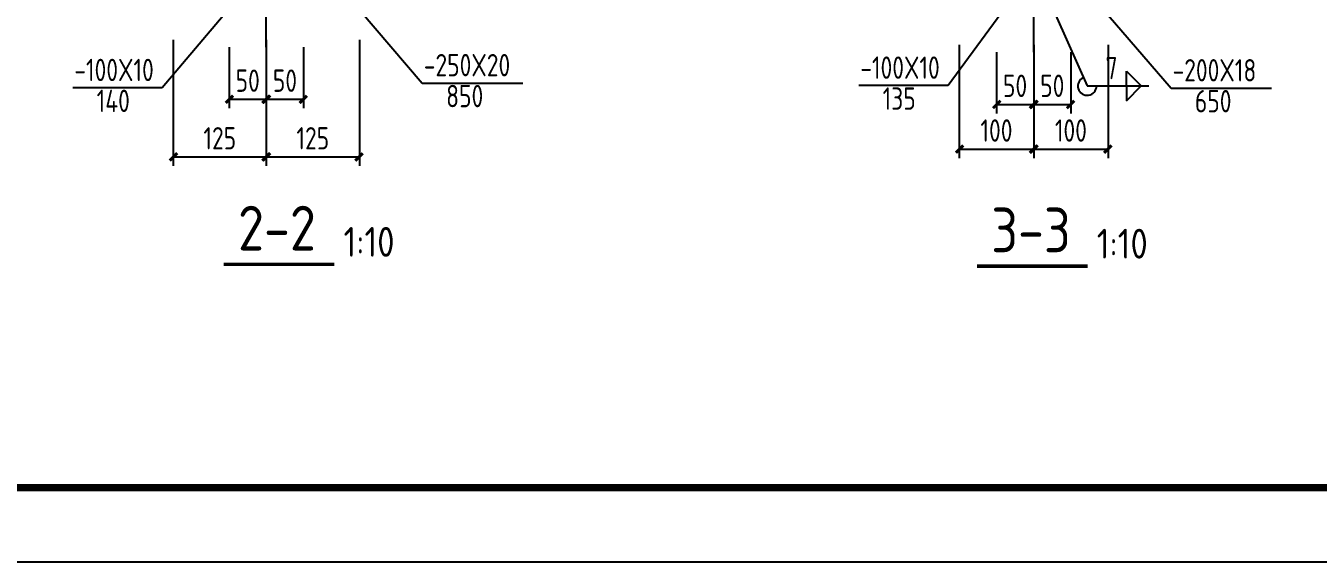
# Model space of a CAD drawing. Header units: millimetres. Extents: x 865490 to 879904, y 39442 to 44891.
# Drawn here: x 876547.5 to 876721.2, y 39450 to 39521.9 of the extents above; entities that cross this region are included whole.
import ezdxf

# ---------------------------------------------------------------- set-up
doc = ezdxf.new("R2010")
doc.units = ezdxf.units.MM
doc.header["$LTSCALE"] = 1000
doc.header["$MEASUREMENT"] = 0
for name, pattern in [('2', [11.4, 9, -0.9, 0.6, -0.9]), ('CENTER', [2, 1.25, -0.25, 0.25, -0.25]), ('DOTE', [2.42, 2, -0.2, 0.02, -0.2])]:
    doc.linetypes.add(name, pattern=pattern)
for name, color, linetype in [('10', 7, 'Continuous'), ('DIM', 7, 'Continuous'), ('DOTE', 1, 'DOTE'), ('中文', 7, 'Continuous'), ('焊缝标注', 3, 'Continuous'), ('轴线', 253, '2'), ('钢板标注', 253, 'Continuous')]:
    doc.layers.add(name, color=color, linetype=linetype)
doc.styles.add('GBHZ', font='gbenor.shx', dxfattribs={"width": 0.9, "bigfont": 'gbcbig.shx'})
doc.dimstyles.new('Y10', dxfattribs={"dimscale": 0, "dimtxt": 3, "dimasz": 0.01, "dimexe": 1.2, "dimexo": 1, "dimgap": 1, "dimtad": 1, "dimdec": 0, "dimlfac": 10, "dimzin": 0, "dimdsep": 46, "dimtxsty": 'GBHZ', "dimblk1": 'DX', "dimblk2": 'DX', "dimsah": 1, "dimcen": 0.09, "dimdle": 1, "dimadec": 0, "dimazin": 0, "dimtfac": 1, "dimtdec": 0, "dimtix": 1, "dimtmove": 2, "dimatfit": 3, "dimldrblk": 'DX', "dimfxl": 0, "dimtolj": 1, "dimtzin": 0, "dimarcsym": 0})

# ---------------------------------------------------------------- blocks, each defined once
blk = doc.blocks.new('DX')
at = {"color": 0, "linetype": 'ByBlock', "const_width": 40}
blk.add_lwpolyline([(-54, -51), (46, 49)], dxfattribs=at)
blk = doc.blocks.new('*D647')
at = {"layer": 'Defpoints', "color": 0, "linetype": 'ByBlock', "transparency": 16777216}
for p in [(876677.94, 39519.37, -3), (876682.94, 39519.37, -3), (876682.94, 39511.37)]:
    blk.add_point(p, dxfattribs=at)
at = {"layer": 'DIM', "color": 0, "linetype": 'ByBlock', "lineweight": -2, "transparency": 16777216}
for p, q in [((876677.94, 39518.37), (876677.94, 39510.17)), ((876682.94, 39518.37), (876682.94, 39510.17)), ((876677.95, 39511.37), (876682.93, 39511.37))]:
    blk.add_line(p, q, dxfattribs=at)
at = {"layer": 'DIM', "color": 0, "linetype": 'ByBlock', "lineweight": -2, "transparency": 16777216, "xscale": 0.01, "yscale": 0.01, "zscale": 0.01, "rotation": 180}
blk.add_blockref('DX', (876677.94, 39511.37), dxfattribs=at)
at = {"layer": 'DIM', "color": 0, "linetype": 'ByBlock', "lineweight": -2, "transparency": 16777216, "xscale": 0.01, "yscale": 0.01, "zscale": 0.01}
blk.add_blockref('DX', (876682.94, 39511.37), dxfattribs=at)
at = {"layer": 'DIM', "color": 0, "linetype": 'ByBlock', "transparency": 16777216, "insert": (876680.44, 39513.87), "char_height": 3, "attachment_point": 5, "style": 'GBHZ'}
blk.add_mtext('\\A1;50', dxfattribs=at)
blk = doc.blocks.new('*D648')
at = {"layer": 'Defpoints', "color": 0, "linetype": 'ByBlock', "transparency": 16777216}
for p in [(876682.94, 39519.37, -3), (876687.94, 39519.37, -3), (876687.94, 39511.37)]:
    blk.add_point(p, dxfattribs=at)
at = {"layer": 'DIM', "color": 0, "linetype": 'ByBlock', "lineweight": -2, "transparency": 16777216}
for p, q in [((876682.94, 39518.37), (876682.94, 39510.17)), ((876687.94, 39518.37), (876687.94, 39510.17)), ((876682.95, 39511.37), (876687.93, 39511.37))]:
    blk.add_line(p, q, dxfattribs=at)
at = {"layer": 'DIM', "color": 0, "linetype": 'ByBlock', "lineweight": -2, "transparency": 16777216, "xscale": 0.01, "yscale": 0.01, "zscale": 0.01, "rotation": 180}
blk.add_blockref('DX', (876682.94, 39511.37), dxfattribs=at)
at = {"layer": 'DIM', "color": 0, "linetype": 'ByBlock', "lineweight": -2, "transparency": 16777216, "xscale": 0.01, "yscale": 0.01, "zscale": 0.01}
blk.add_blockref('DX', (876687.94, 39511.37), dxfattribs=at)
at = {"layer": 'DIM', "color": 0, "linetype": 'ByBlock', "transparency": 16777216, "insert": (876685.44, 39513.87), "char_height": 3, "attachment_point": 5, "style": 'GBHZ'}
blk.add_mtext('\\A1;50', dxfattribs=at)
blk = doc.blocks.new('*D649')
at = {"layer": 'Defpoints', "color": 0, "linetype": 'ByBlock', "transparency": 16777216}
for p in [(876672.94, 39520.37, -3), (876682.94, 39520.37, -3), (876682.94, 39505.37)]:
    blk.add_point(p, dxfattribs=at)
at = {"layer": 'DIM', "color": 0, "linetype": 'ByBlock', "lineweight": -2, "transparency": 16777216}
for p, q in [((876672.94, 39519.37), (876672.94, 39504.17)), ((876682.94, 39519.37), (876682.94, 39504.17)), ((876672.95, 39505.37), (876682.93, 39505.37))]:
    blk.add_line(p, q, dxfattribs=at)
at = {"layer": 'DIM', "color": 0, "linetype": 'ByBlock', "lineweight": -2, "transparency": 16777216, "xscale": 0.01, "yscale": 0.01, "zscale": 0.01, "rotation": 180}
blk.add_blockref('DX', (876672.94, 39505.37), dxfattribs=at)
at = {"layer": 'DIM', "color": 0, "linetype": 'ByBlock', "lineweight": -2, "transparency": 16777216, "xscale": 0.01, "yscale": 0.01, "zscale": 0.01}
blk.add_blockref('DX', (876682.94, 39505.37), dxfattribs=at)
at = {"layer": 'DIM', "color": 0, "linetype": 'ByBlock', "transparency": 16777216, "insert": (876677.94, 39507.87), "char_height": 3, "attachment_point": 5, "style": 'GBHZ'}
blk.add_mtext('\\A1;100', dxfattribs=at)
blk = doc.blocks.new('*D650')
at = {"layer": 'Defpoints', "color": 0, "linetype": 'ByBlock', "transparency": 16777216}
for p in [(876682.94, 39520.37, -3), (876692.94, 39520.37, -3), (876692.94, 39505.37)]:
    blk.add_point(p, dxfattribs=at)
at = {"layer": 'DIM', "color": 0, "linetype": 'ByBlock', "lineweight": -2, "transparency": 16777216}
for p, q in [((876682.94, 39519.37), (876682.94, 39504.17)), ((876692.94, 39519.37), (876692.94, 39504.17)), ((876682.95, 39505.37), (876692.93, 39505.37))]:
    blk.add_line(p, q, dxfattribs=at)
at = {"layer": 'DIM', "color": 0, "linetype": 'ByBlock', "lineweight": -2, "transparency": 16777216, "xscale": 0.01, "yscale": 0.01, "zscale": 0.01, "rotation": 180}
blk.add_blockref('DX', (876682.94, 39505.37), dxfattribs=at)
at = {"layer": 'DIM', "color": 0, "linetype": 'ByBlock', "lineweight": -2, "transparency": 16777216, "xscale": 0.01, "yscale": 0.01, "zscale": 0.01}
blk.add_blockref('DX', (876692.94, 39505.37), dxfattribs=at)
at = {"layer": 'DIM', "color": 0, "linetype": 'ByBlock', "transparency": 16777216, "insert": (876687.94, 39507.87), "char_height": 3, "attachment_point": 5, "style": 'GBHZ'}
blk.add_mtext('\\A1;100', dxfattribs=at)
blk = doc.blocks.new('*D600')
at = {"layer": 'Defpoints', "color": 0, "linetype": 'ByBlock', "transparency": 16777216}
for p in [(876574.83, 39520.06, -3), (876579.83, 39520.06, -3), (876579.83, 39512.06)]:
    blk.add_point(p, dxfattribs=at)
at = {"layer": 'DIM', "color": 0, "linetype": 'ByBlock', "lineweight": -2, "transparency": 16777216}
for p, q in [((876574.83, 39519.06), (876574.83, 39510.86)), ((876579.83, 39519.06), (876579.83, 39510.86)), ((876574.84, 39512.06), (876579.82, 39512.06))]:
    blk.add_line(p, q, dxfattribs=at)
at = {"layer": 'DIM', "color": 0, "linetype": 'ByBlock', "lineweight": -2, "transparency": 16777216, "xscale": 0.01, "yscale": 0.01, "zscale": 0.01, "rotation": 180}
blk.add_blockref('DX', (876574.83, 39512.06), dxfattribs=at)
at = {"layer": 'DIM', "color": 0, "linetype": 'ByBlock', "lineweight": -2, "transparency": 16777216, "xscale": 0.01, "yscale": 0.01, "zscale": 0.01}
blk.add_blockref('DX', (876579.83, 39512.06), dxfattribs=at)
at = {"layer": 'DIM', "color": 0, "linetype": 'ByBlock', "transparency": 16777216, "insert": (876577.33, 39514.56), "char_height": 3, "attachment_point": 5, "style": 'GBHZ'}
blk.add_mtext('\\A1;50', dxfattribs=at)
blk = doc.blocks.new('*D601')
at = {"layer": 'Defpoints', "color": 0, "linetype": 'ByBlock', "transparency": 16777216}
for p in [(876579.83, 39520.06, -3), (876584.83, 39520.06, -3), (876584.83, 39512.06)]:
    blk.add_point(p, dxfattribs=at)
at = {"layer": 'DIM', "color": 0, "linetype": 'ByBlock', "lineweight": -2, "transparency": 16777216}
for p, q in [((876579.83, 39519.06), (876579.83, 39510.86)), ((876584.83, 39519.06), (876584.83, 39510.86)), ((876579.84, 39512.06), (876584.82, 39512.06))]:
    blk.add_line(p, q, dxfattribs=at)
at = {"layer": 'DIM', "color": 0, "linetype": 'ByBlock', "lineweight": -2, "transparency": 16777216, "xscale": 0.01, "yscale": 0.01, "zscale": 0.01, "rotation": 180}
blk.add_blockref('DX', (876579.83, 39512.06), dxfattribs=at)
at = {"layer": 'DIM', "color": 0, "linetype": 'ByBlock', "lineweight": -2, "transparency": 16777216, "xscale": 0.01, "yscale": 0.01, "zscale": 0.01}
blk.add_blockref('DX', (876584.83, 39512.06), dxfattribs=at)
at = {"layer": 'DIM', "color": 0, "linetype": 'ByBlock', "transparency": 16777216, "insert": (876582.33, 39514.56), "char_height": 3, "attachment_point": 5, "style": 'GBHZ'}
blk.add_mtext('\\A1;50', dxfattribs=at)
blk = doc.blocks.new('*D602')
at = {"layer": 'Defpoints', "color": 0, "linetype": 'ByBlock', "transparency": 16777216}
for p in [(876567.33, 39521.06, -3), (876579.83, 39521.06, -3), (876579.83, 39504.33)]:
    blk.add_point(p, dxfattribs=at)
at = {"layer": 'DIM', "color": 0, "linetype": 'ByBlock', "lineweight": -2, "transparency": 16777216}
for p, q in [((876567.33, 39520.06), (876567.33, 39503.13)), ((876579.83, 39520.06), (876579.83, 39503.13)), ((876567.34, 39504.33), (876579.82, 39504.33))]:
    blk.add_line(p, q, dxfattribs=at)
at = {"layer": 'DIM', "color": 0, "linetype": 'ByBlock', "lineweight": -2, "transparency": 16777216, "xscale": 0.01, "yscale": 0.01, "zscale": 0.01, "rotation": 180}
blk.add_blockref('DX', (876567.33, 39504.33), dxfattribs=at)
at = {"layer": 'DIM', "color": 0, "linetype": 'ByBlock', "lineweight": -2, "transparency": 16777216, "xscale": 0.01, "yscale": 0.01, "zscale": 0.01}
blk.add_blockref('DX', (876579.83, 39504.33), dxfattribs=at)
at = {"layer": 'DIM', "color": 0, "linetype": 'ByBlock', "transparency": 16777216, "insert": (876573.58, 39506.83), "char_height": 3, "attachment_point": 5, "style": 'GBHZ'}
blk.add_mtext('\\A1;125', dxfattribs=at)
blk = doc.blocks.new('*D603')
at = {"layer": 'Defpoints', "color": 0, "linetype": 'ByBlock', "transparency": 16777216}
for p in [(876579.83, 39521.06, -3), (876592.33, 39521.06, -3), (876592.33, 39504.33)]:
    blk.add_point(p, dxfattribs=at)
at = {"layer": 'DIM', "color": 0, "linetype": 'ByBlock', "lineweight": -2, "transparency": 16777216}
for p, q in [((876579.83, 39520.06), (876579.83, 39503.13)), ((876592.33, 39520.06), (876592.33, 39503.13)), ((876579.84, 39504.33), (876592.32, 39504.33))]:
    blk.add_line(p, q, dxfattribs=at)
at = {"layer": 'DIM', "color": 0, "linetype": 'ByBlock', "lineweight": -2, "transparency": 16777216, "xscale": 0.01, "yscale": 0.01, "zscale": 0.01, "rotation": 180}
blk.add_blockref('DX', (876579.83, 39504.33), dxfattribs=at)
at = {"layer": 'DIM', "color": 0, "linetype": 'ByBlock', "lineweight": -2, "transparency": 16777216, "xscale": 0.01, "yscale": 0.01, "zscale": 0.01}
blk.add_blockref('DX', (876592.33, 39504.33), dxfattribs=at)
at = {"layer": 'DIM', "color": 0, "linetype": 'ByBlock', "transparency": 16777216, "insert": (876586.08, 39506.83), "char_height": 3, "attachment_point": 5, "style": 'GBHZ'}
blk.add_mtext('\\A1;125', dxfattribs=at)

msp = doc.modelspace()

# ---------------------------------------------------------------- linework, layer by layer
msp.add_line((877425.123, 39449.955), (876373.873, 39449.955))
at = {"color": 0, "const_width": 1}
msp.add_lwpolyline([(877415.123, 39459.955), (876398.873, 39459.955), (876398.873, 40033.955), (877415.123, 40033.955)], close=True, dxfattribs=at)
at = {"layer": '10', "const_width": 0.45}
for points in [[(876574.119, 39489.914), (876588.983, 39489.914)], [(876675.33, 39489.669), (876690.194, 39489.669)]]:
    msp.add_lwpolyline(points, dxfattribs=at)
at = {"layer": 'DOTE', "linetype": 'CENTER', "ltscale": 0.02}
for p, q in [((876579.831, 39519.058, -3), (876579.831, 39614.058, -3)), ((876682.94, 39518.368, -3), (876682.94, 39598.368, -3))]:
    msp.add_line(p, q, dxfattribs=at)
at = {"layer": '焊缝标注'}
for p, q in [((876683.44, 39528.868, -3), (876690.135, 39513.847, -3)), ((876695.401, 39515.847, -3), (876697.401, 39513.847, -3)), ((876695.401, 39513.847, -3), (876695.401, 39515.847, -3)), ((876690.135, 39513.847, -3), (876698.401, 39513.847, -3)), ((876695.401, 39511.847, -3), (876697.401, 39513.847, -3)), ((876695.401, 39513.847, -3), (876695.401, 39511.847, -3))]:
    msp.add_line(p, q, dxfattribs=at)
msp.add_arc((876690.135, 39513.847, -3), 1.25, 114.74959, 0, dxfattribs=at)
at = {"layer": '钢板标注'}
for p, q in [((876579.331, 39529.558, -3), (876565.837, 39513.597, -3)), ((876682.44, 39528.868, -3), (876671.446, 39513.908, -3)), ((876592.331, 39524.058, -3), (876600.792, 39514.243, -3)), ((876692.94, 39523.368, -3), (876701.402, 39513.553, -3)), ((876565.837, 39513.597, -3), (876553.837, 39513.597, -3)), ((876600.792, 39514.243, -3), (876614.289, 39514.243, -3)), ((876671.446, 39513.908, -3), (876659.446, 39513.908, -3)), ((876701.402, 39513.553, -3), (876714.899, 39513.553, -3))]:
    msp.add_line(p, q, dxfattribs=at)

# ---------------------------------------------------------------- texts
at = {"layer": '中文', "style": 'GBHZ'}
for p in [(876590.208, 39490.93, -0.009), (876691.419, 39490.685, -0.009)]:
    msp.add_text('1:10', height=4, dxfattribs=at).set_placement(p)
at = {"layer": '焊缝标注', "style": 'GBHZ', "width": 0.9}
msp.add_text('7', height=3, dxfattribs=at).set_placement((876692.601, 39514.747, -3))
at = {"layer": '轴线', "color": 61, "linetype": 'ByBlock', "style": 'GBHZ'}
for s, p in [('2-2', (876576.029, 39491.769)), ('3-3', (876677.24, 39491.524))]:
    msp.add_text(s, height=6, dxfattribs=at).set_placement(p)
at = {"layer": '钢板标注', "style": 'GBHZ', "width": 0.9}
for s, p in [('-100X10', (876554.037, 39514.497, -3)), ('-250X20', (876600.992, 39515.143, -3)), ('-100X10', (876659.646, 39514.808, -3)), ('-200X18', (876701.602, 39514.453, -3)), ('140', (876557.037, 39510.347, -3)), ('850', (876603.992, 39510.993, -3)), ('135', (876662.646, 39510.658, -3)), ('650', (876704.602, 39510.303, -3))]:
    msp.add_text(s, height=3, dxfattribs=at).set_placement(p)

# ---------------------------------------------------------------- dimensions: what is measured, and where the dimension line sits
at = {"layer": 'DIM', "color": 2, "linetype": 'ByBlock'}
for base, p1, p2, picture, middle in [((876579.831, 39504.331), (876567.331, 39521.058, -3), (876579.831, 39521.058, -3), '*D602', (876573.581, 39506.831)), ((876579.831, 39512.058), (876574.831, 39520.058, -3), (876579.831, 39520.058, -3), '*D600', (876577.331, 39514.558)), ((876592.331, 39504.331), (876579.831, 39521.058, -3), (876592.331, 39521.058, -3), '*D603', (876586.081, 39506.831)), ((876584.831, 39512.058), (876579.831, 39520.058, -3), (876584.831, 39520.058, -3), '*D601', (876582.331, 39514.558)), ((876682.94, 39505.368), (876672.94, 39520.368, -3), (876682.94, 39520.368, -3), '*D649', (876677.94, 39507.868)), ((876692.94, 39505.368), (876682.94, 39520.368, -3), (876692.94, 39520.368, -3), '*D650', (876687.94, 39507.868)), ((876682.94, 39511.368), (876677.94, 39519.368, -3), (876682.94, 39519.368, -3), '*D647', (876680.44, 39513.868)), ((876687.94, 39511.368), (876682.94, 39519.368, -3), (876687.94, 39519.368, -3), '*D648', (876685.44, 39513.868))]:
    dim = msp.add_linear_dim(base=base, p1=p1, p2=p2, dimstyle='Y10', override={"dimscale": 1}, dxfattribs=at)
    dim.commit()
    dim.dimension.update_dxf_attribs({"geometry": picture, "text_midpoint": middle})

doc.saveas('drawing.dxf')
